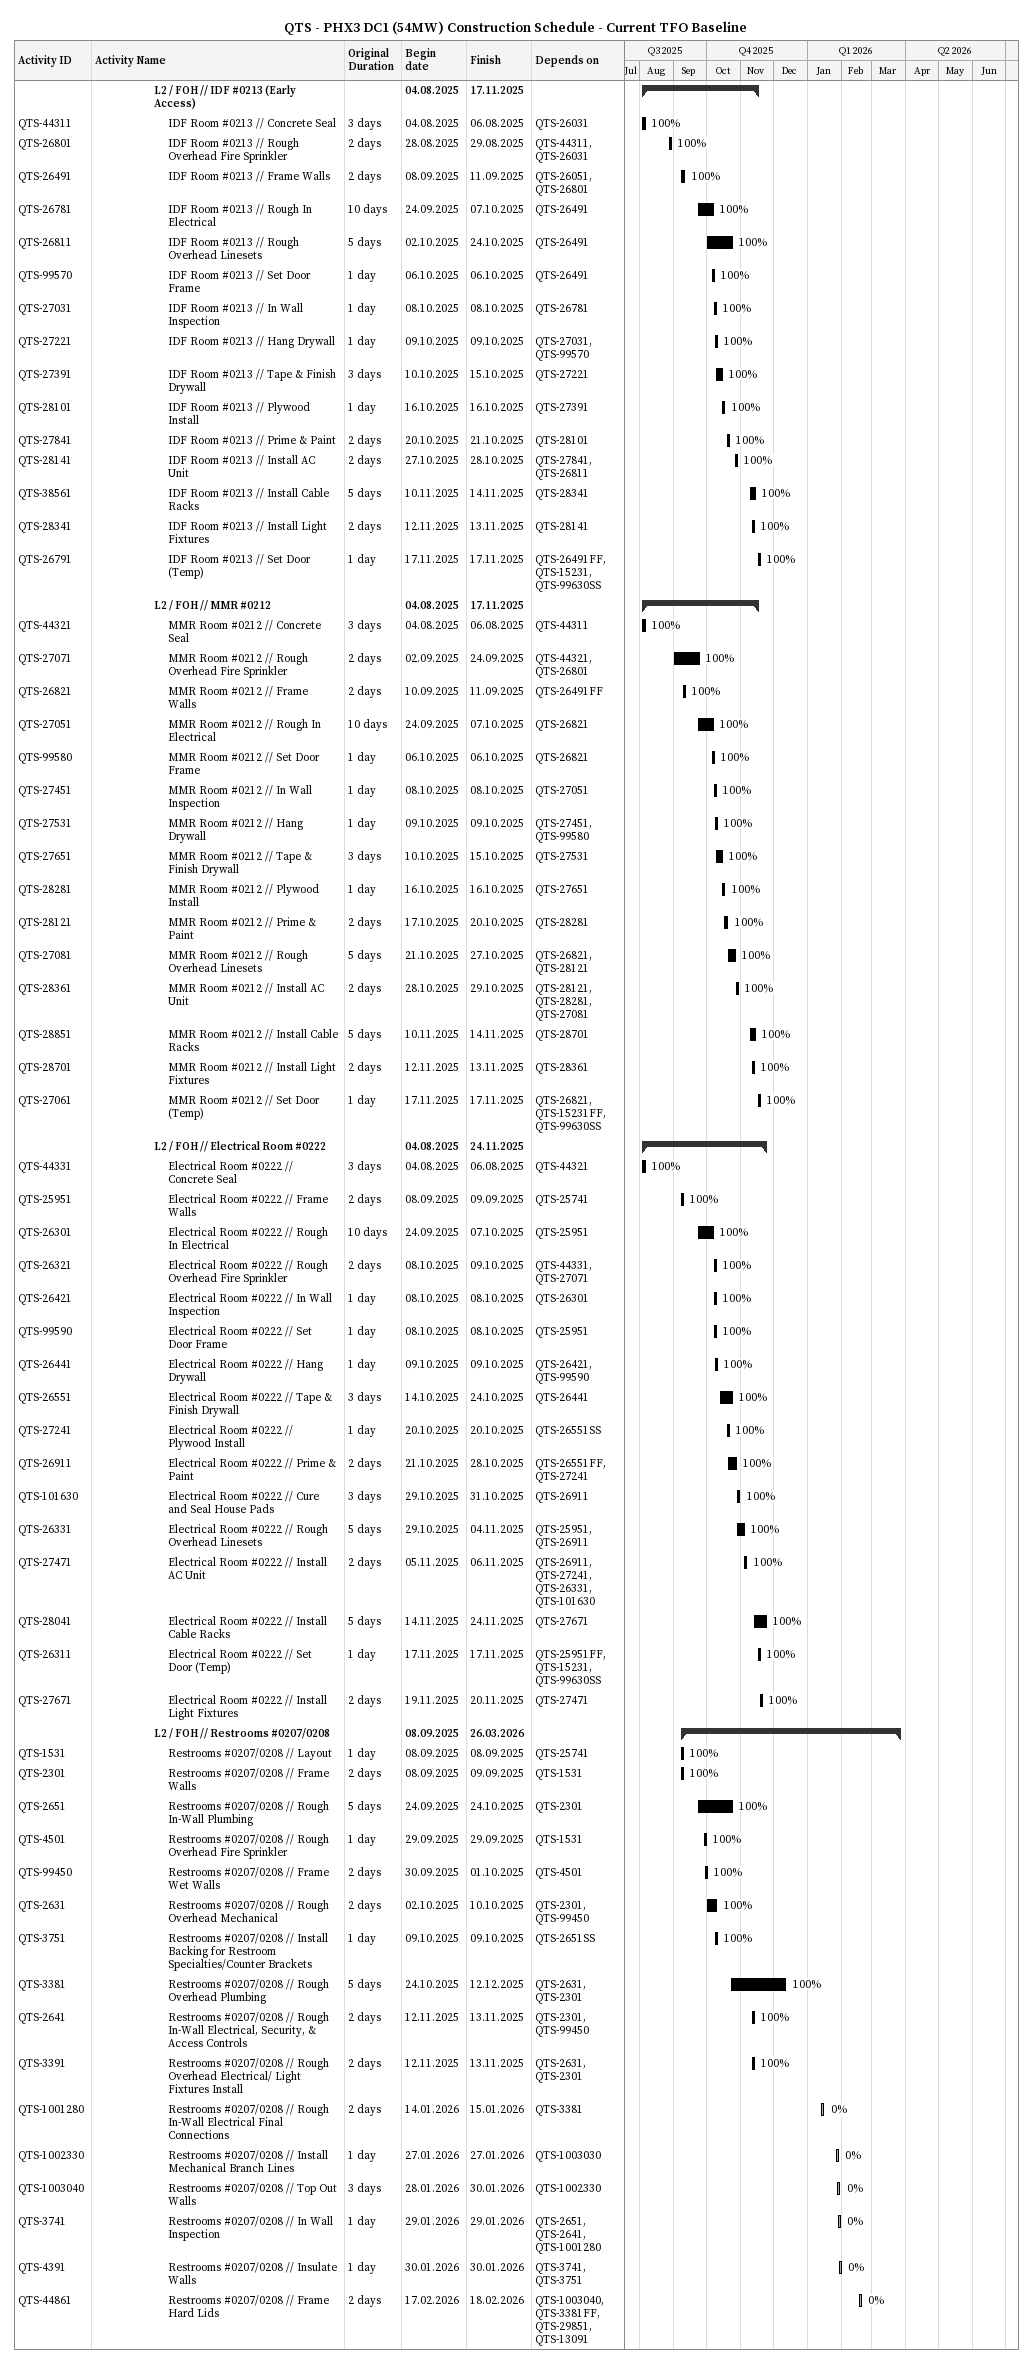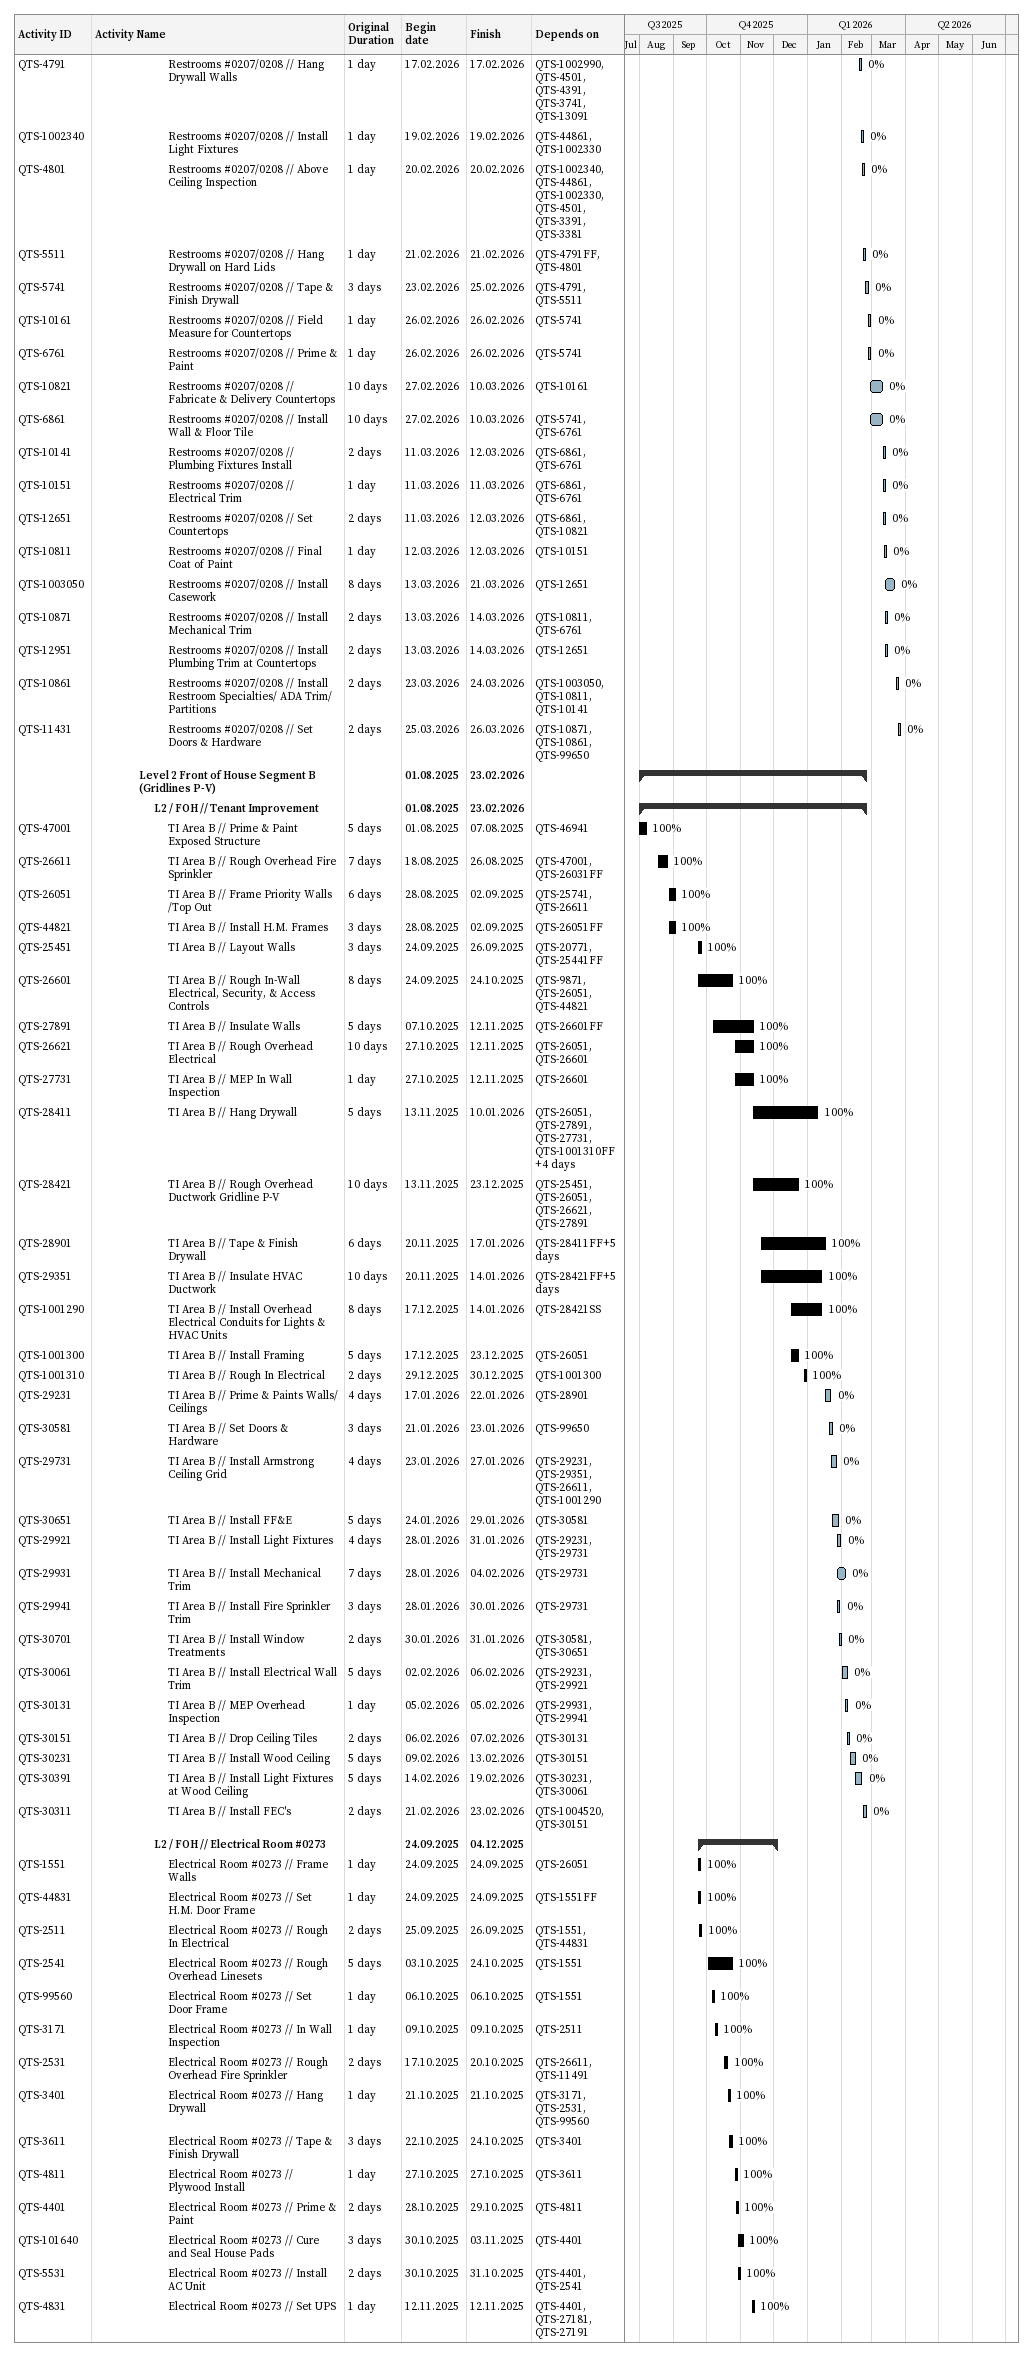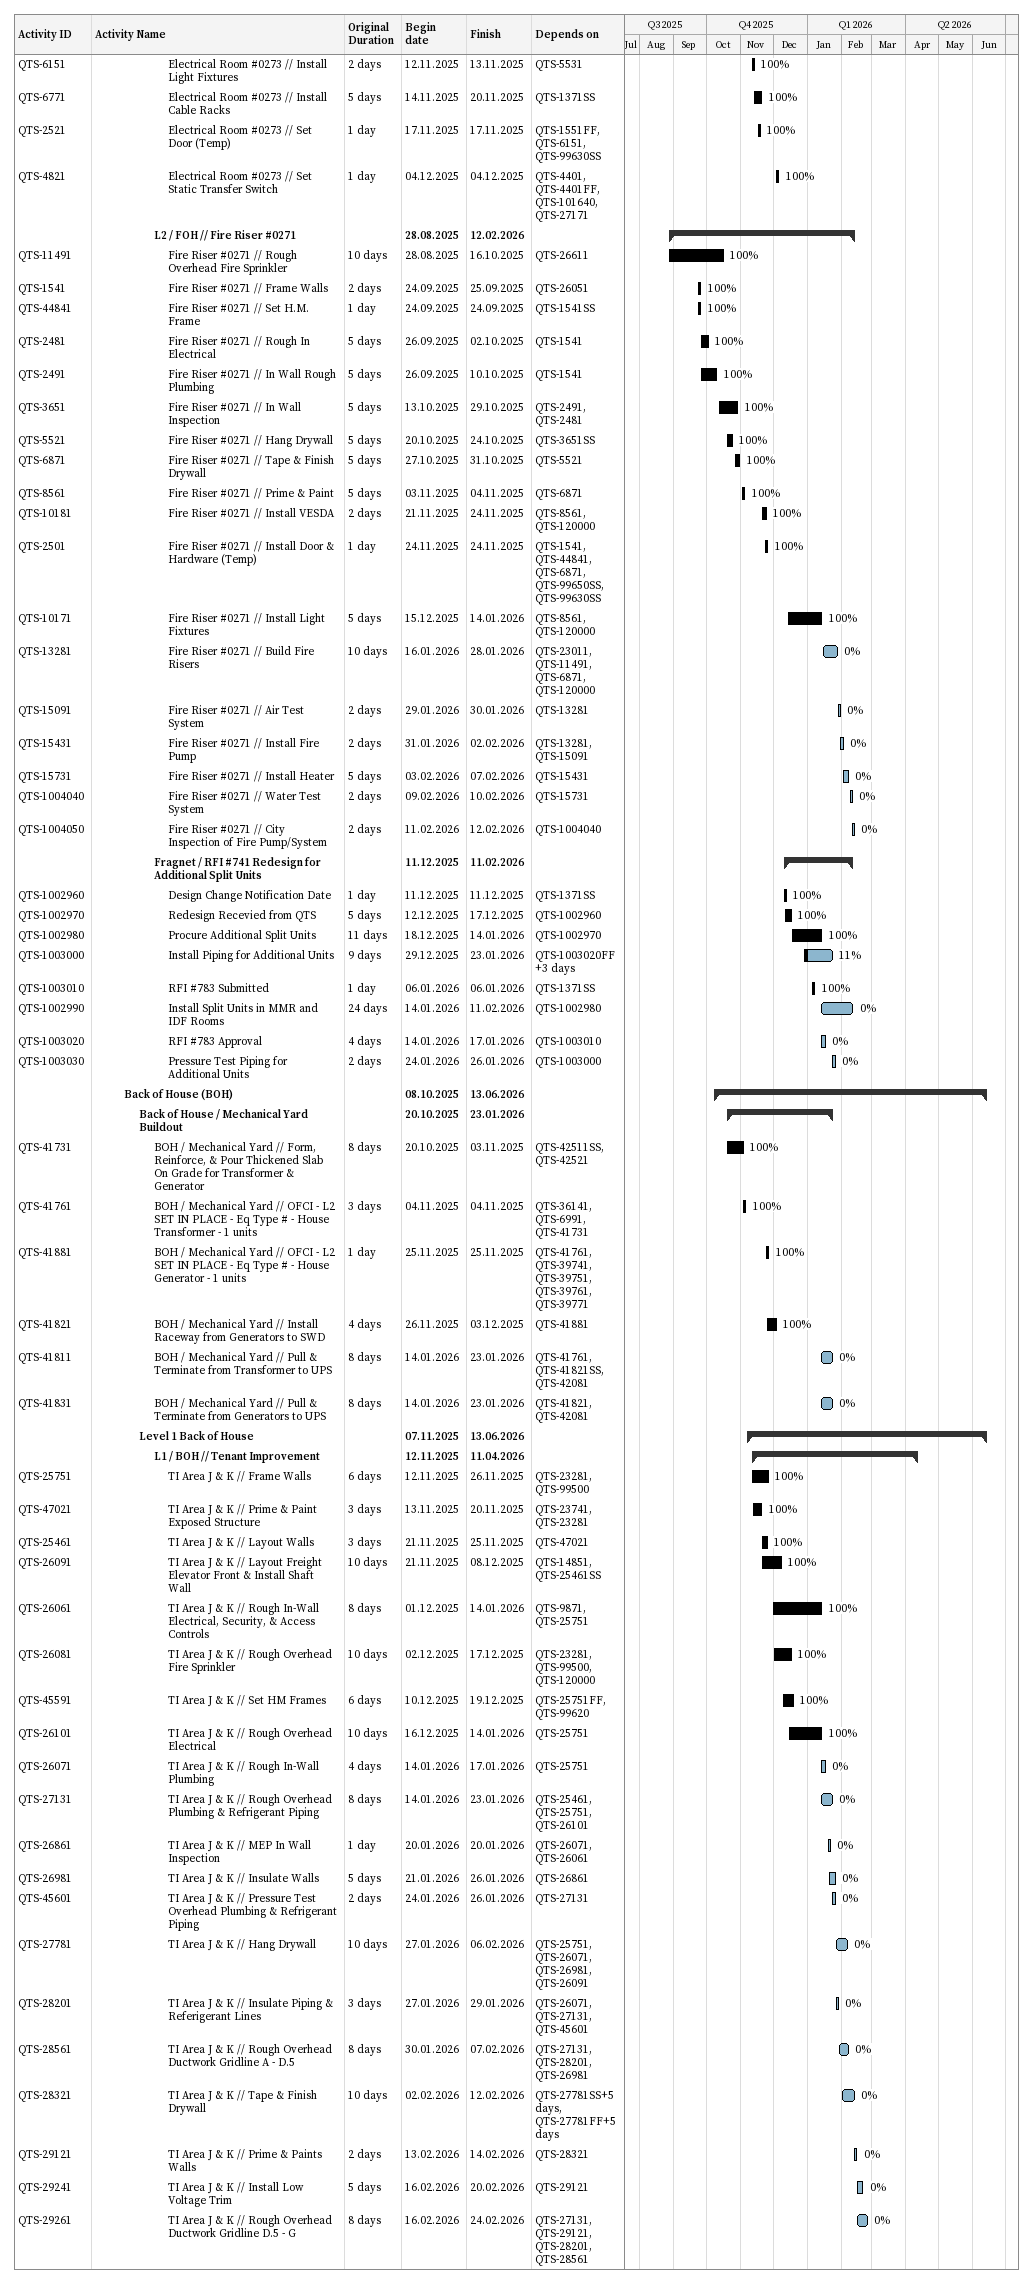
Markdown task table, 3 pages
QTS - PHX3 DC1 (54MW) Construction Schedule - Current TFO Baseline

| ID | Level | Task | Original duration | Start | Finish | Predecessors | % complete |
|---|---|---|---|---|---|---|---|
|  | 5 | **L2 / FOH // IDF #0213 (Early Access)** |  | 2025-08-04 | 2025-11-17 |  |  |
| QTS-44311 | 6 | IDF Room #0213 // Concrete Seal | 3d | 2025-08-04 | 2025-08-06 | QTS-26031 | 100 |
| QTS-26801 | 6 | IDF Room #0213 // Rough Overhead Fire Sprinkler | 2d | 2025-08-28 | 2025-08-29 | QTS-44311, QTS-26031 | 100 |
| QTS-26491 | 6 | IDF Room #0213 // Frame Walls | 2d | 2025-09-08 | 2025-09-11 | QTS-26051, QTS-26801 | 100 |
| QTS-26781 | 6 | IDF Room #0213 // Rough In Electrical | 10d | 2025-09-24 | 2025-10-07 | QTS-26491 | 100 |
| QTS-26811 | 6 | IDF Room #0213 // Rough Overhead Linesets | 5d | 2025-10-02 | 2025-10-24 | QTS-26491 | 100 |
| QTS-99570 | 6 | IDF Room #0213 // Set Door Frame | 1d | 2025-10-06 | 2025-10-06 | QTS-26491 | 100 |
| QTS-27031 | 6 | IDF Room #0213 // In Wall Inspection | 1d | 2025-10-08 | 2025-10-08 | QTS-26781 | 100 |
| QTS-27221 | 6 | IDF Room #0213 // Hang Drywall | 1d | 2025-10-09 | 2025-10-09 | QTS-27031, QTS-99570 | 100 |
| QTS-27391 | 6 | IDF Room #0213 // Tape & Finish Drywall | 3d | 2025-10-10 | 2025-10-15 | QTS-27221 | 100 |
| QTS-28101 | 6 | IDF Room #0213 // Plywood Install | 1d | 2025-10-16 | 2025-10-16 | QTS-27391 | 100 |
| QTS-27841 | 6 | IDF Room #0213 // Prime & Paint | 2d | 2025-10-20 | 2025-10-21 | QTS-28101 | 100 |
| QTS-28141 | 6 | IDF Room #0213 // Install AC Unit | 2d | 2025-10-27 | 2025-10-28 | QTS-27841, QTS-26811 | 100 |
| QTS-38561 | 6 | IDF Room #0213 // Install Cable Racks | 5d | 2025-11-10 | 2025-11-14 | QTS-28341 | 100 |
| QTS-28341 | 6 | IDF Room #0213 // Install Light Fixtures | 2d | 2025-11-12 | 2025-11-13 | QTS-28141 | 100 |
| QTS-26791 | 6 | IDF Room #0213 // Set Door (Temp) | 1d | 2025-11-17 | 2025-11-17 | QTS-26491FF, QTS-15231, QTS-99630SS | 100 |
|  | 5 | **L2 / FOH // MMR #0212** |  | 2025-08-04 | 2025-11-17 |  |  |
| QTS-44321 | 6 | MMR Room #0212 // Concrete Seal | 3d | 2025-08-04 | 2025-08-06 | QTS-44311 | 100 |
| QTS-27071 | 6 | MMR Room #0212 // Rough Overhead Fire Sprinkler | 2d | 2025-09-02 | 2025-09-24 | QTS-44321, QTS-26801 | 100 |
| QTS-26821 | 6 | MMR Room #0212 // Frame Walls | 2d | 2025-09-10 | 2025-09-11 | QTS-26491FF | 100 |
| QTS-27051 | 6 | MMR Room #0212 // Rough In Electrical | 10d | 2025-09-24 | 2025-10-07 | QTS-26821 | 100 |
| QTS-99580 | 6 | MMR Room #0212 // Set Door Frame | 1d | 2025-10-06 | 2025-10-06 | QTS-26821 | 100 |
| QTS-27451 | 6 | MMR Room #0212 // In Wall Inspection | 1d | 2025-10-08 | 2025-10-08 | QTS-27051 | 100 |
| QTS-27531 | 6 | MMR Room #0212 // Hang Drywall | 1d | 2025-10-09 | 2025-10-09 | QTS-27451, QTS-99580 | 100 |
| QTS-27651 | 6 | MMR Room #0212 // Tape & Finish Drywall | 3d | 2025-10-10 | 2025-10-15 | QTS-27531 | 100 |
| QTS-28281 | 6 | MMR Room #0212 // Plywood Install | 1d | 2025-10-16 | 2025-10-16 | QTS-27651 | 100 |
| QTS-28121 | 6 | MMR Room #0212 // Prime & Paint | 2d | 2025-10-17 | 2025-10-20 | QTS-28281 | 100 |
| QTS-27081 | 6 | MMR Room #0212 // Rough Overhead Linesets | 5d | 2025-10-21 | 2025-10-27 | QTS-26821, QTS-28121 | 100 |
| QTS-28361 | 6 | MMR Room #0212 // Install AC Unit | 2d | 2025-10-28 | 2025-10-29 | QTS-28121, QTS-28281, QTS-27081 | 100 |
| QTS-28851 | 6 | MMR Room #0212 // Install Cable Racks | 5d | 2025-11-10 | 2025-11-14 | QTS-28701 | 100 |
| QTS-28701 | 6 | MMR Room #0212 // Install Light Fixtures | 2d | 2025-11-12 | 2025-11-13 | QTS-28361 | 100 |
| QTS-27061 | 6 | MMR Room #0212 // Set Door (Temp) | 1d | 2025-11-17 | 2025-11-17 | QTS-26821, QTS-15231FF, QTS-99630SS | 100 |
|  | 5 | **L2 / FOH // Electrical Room #0222** |  | 2025-08-04 | 2025-11-24 |  |  |
| QTS-44331 | 6 | Electrical Room #0222 // Concrete Seal | 3d | 2025-08-04 | 2025-08-06 | QTS-44321 | 100 |
| QTS-25951 | 6 | Electrical Room #0222 // Frame Walls | 2d | 2025-09-08 | 2025-09-09 | QTS-25741 | 100 |
| QTS-26301 | 6 | Electrical Room #0222 // Rough In Electrical | 10d | 2025-09-24 | 2025-10-07 | QTS-25951 | 100 |
| QTS-26321 | 6 | Electrical Room #0222 // Rough Overhead Fire Sprinkler | 2d | 2025-10-08 | 2025-10-09 | QTS-44331, QTS-27071 | 100 |
| QTS-26421 | 6 | Electrical Room #0222 // In Wall Inspection | 1d | 2025-10-08 | 2025-10-08 | QTS-26301 | 100 |
| QTS-99590 | 6 | Electrical Room #0222 // Set Door Frame | 1d | 2025-10-08 | 2025-10-08 | QTS-25951 | 100 |
| QTS-26441 | 6 | Electrical Room #0222 // Hang Drywall | 1d | 2025-10-09 | 2025-10-09 | QTS-26421, QTS-99590 | 100 |
| QTS-26551 | 6 | Electrical Room #0222 // Tape & Finish Drywall | 3d | 2025-10-14 | 2025-10-24 | QTS-26441 | 100 |
| QTS-27241 | 6 | Electrical Room #0222 // Plywood Install | 1d | 2025-10-20 | 2025-10-20 | QTS-26551SS | 100 |
| QTS-26911 | 6 | Electrical Room #0222 // Prime & Paint | 2d | 2025-10-21 | 2025-10-28 | QTS-26551FF, QTS-27241 | 100 |
| QTS-101630 | 6 | Electrical Room #0222 // Cure and Seal House Pads | 3d | 2025-10-29 | 2025-10-31 | QTS-26911 | 100 |
| QTS-26331 | 6 | Electrical Room #0222 // Rough Overhead Linesets | 5d | 2025-10-29 | 2025-11-04 | QTS-25951, QTS-26911 | 100 |
| QTS-27471 | 6 | Electrical Room #0222 // Install AC Unit | 2d | 2025-11-05 | 2025-11-06 | QTS-26911, QTS-27241, QTS-26331, QTS-101630 | 100 |
| QTS-28041 | 6 | Electrical Room #0222 // Install Cable Racks | 5d | 2025-11-14 | 2025-11-24 | QTS-27671 | 100 |
| QTS-26311 | 6 | Electrical Room #0222 // Set Door (Temp) | 1d | 2025-11-17 | 2025-11-17 | QTS-25951FF, QTS-15231, QTS-99630SS | 100 |
| QTS-27671 | 6 | Electrical Room #0222 // Install Light Fixtures | 2d | 2025-11-19 | 2025-11-20 | QTS-27471 | 100 |
|  | 5 | **L2 / FOH // Restrooms #0207/0208** |  | 2025-09-08 | 2026-03-26 |  |  |
| QTS-1531 | 6 | Restrooms #0207/0208 // Layout | 1d | 2025-09-08 | 2025-09-08 | QTS-25741 | 100 |
| QTS-2301 | 6 | Restrooms #0207/0208 // Frame Walls | 2d | 2025-09-08 | 2025-09-09 | QTS-1531 | 100 |
| QTS-2651 | 6 | Restrooms #0207/0208 // Rough In-Wall Plumbing | 5d | 2025-09-24 | 2025-10-24 | QTS-2301 | 100 |
| QTS-4501 | 6 | Restrooms #0207/0208 // Rough Overhead Fire Sprinkler | 1d | 2025-09-29 | 2025-09-29 | QTS-1531 | 100 |
| QTS-99450 | 6 | Restrooms #0207/0208 // Frame Wet Walls | 2d | 2025-09-30 | 2025-10-01 | QTS-4501 | 100 |
| QTS-2631 | 6 | Restrooms #0207/0208 // Rough Overhead Mechanical | 2d | 2025-10-02 | 2025-10-10 | QTS-2301, QTS-99450 | 100 |
| QTS-3751 | 6 | Restrooms #0207/0208 // Install Backing for Restroom Specialties/Counter Brackets | 1d | 2025-10-09 | 2025-10-09 | QTS-2651SS | 100 |
| QTS-3381 | 6 | Restrooms #0207/0208 // Rough Overhead Plumbing | 5d | 2025-10-24 | 2025-12-12 | QTS-2631, QTS-2301 | 100 |
| QTS-2641 | 6 | Restrooms #0207/0208 // Rough In-Wall Electrical, Security, & Access Controls | 2d | 2025-11-12 | 2025-11-13 | QTS-2301, QTS-99450 | 100 |
| QTS-3391 | 6 | Restrooms #0207/0208 // Rough Overhead Electrical/ Light Fixtures Install | 2d | 2025-11-12 | 2025-11-13 | QTS-2631, QTS-2301 | 100 |
| QTS-1001280 | 6 | Restrooms #0207/0208 // Rough In-Wall Electrical Final Connections | 2d | 2026-01-14 | 2026-01-15 | QTS-3381 | 0 |
| QTS-1002330 | 6 | Restrooms #0207/0208 // Install Mechanical Branch Lines | 1d | 2026-01-27 | 2026-01-27 | QTS-1003030 | 0 |
| QTS-1003040 | 6 | Restrooms #0207/0208 // Top Out Walls | 3d | 2026-01-28 | 2026-01-30 | QTS-1002330 | 0 |
| QTS-3741 | 6 | Restrooms #0207/0208 // In Wall Inspection | 1d | 2026-01-29 | 2026-01-29 | QTS-2651, QTS-2641, QTS-1001280 | 0 |
| QTS-4391 | 6 | Restrooms #0207/0208 // Insulate Walls | 1d | 2026-01-30 | 2026-01-30 | QTS-3741, QTS-3751 | 0 |
| QTS-44861 | 6 | Restrooms #0207/0208 // Frame Hard Lids | 2d | 2026-02-17 | 2026-02-18 | QTS-1003040, QTS-3381FF, QTS-29851, QTS-13091 | 0 |
| QTS-4791 | 6 | Restrooms #0207/0208 // Hang Drywall Walls | 1d | 2026-02-17 | 2026-02-17 | QTS-1002990, QTS-4501, QTS-4391, QTS-3741, QTS-13091 | 0 |
| QTS-1002340 | 6 | Restrooms #0207/0208 // Install Light Fixtures | 1d | 2026-02-19 | 2026-02-19 | QTS-44861, QTS-1002330 | 0 |
| QTS-4801 | 6 | Restrooms #0207/0208 // Above Ceiling Inspection | 1d | 2026-02-20 | 2026-02-20 | QTS-1002340, QTS-44861, QTS-1002330, QTS-4501, QTS-3391, QTS-3381 | 0 |
| QTS-5511 | 6 | Restrooms #0207/0208 // Hang Drywall on Hard Lids | 1d | 2026-02-21 | 2026-02-21 | QTS-4791FF, QTS-4801 | 0 |
| QTS-5741 | 6 | Restrooms #0207/0208 // Tape & Finish Drywall | 3d | 2026-02-23 | 2026-02-25 | QTS-4791, QTS-5511 | 0 |
| QTS-10161 | 6 | Restrooms #0207/0208 // Field Measure for Countertops | 1d | 2026-02-26 | 2026-02-26 | QTS-5741 | 0 |
| QTS-6761 | 6 | Restrooms #0207/0208 // Prime & Paint | 1d | 2026-02-26 | 2026-02-26 | QTS-5741 | 0 |
| QTS-10821 | 6 | Restrooms #0207/0208 // Fabricate & Delivery Countertops | 10d | 2026-02-27 | 2026-03-10 | QTS-10161 | 0 |
| QTS-6861 | 6 | Restrooms #0207/0208 // Install Wall & Floor Tile | 10d | 2026-02-27 | 2026-03-10 | QTS-5741, QTS-6761 | 0 |
| QTS-10141 | 6 | Restrooms #0207/0208 // Plumbing Fixtures Install | 2d | 2026-03-11 | 2026-03-12 | QTS-6861, QTS-6761 | 0 |
| QTS-10151 | 6 | Restrooms #0207/0208 // Electrical Trim | 1d | 2026-03-11 | 2026-03-11 | QTS-6861, QTS-6761 | 0 |
| QTS-12651 | 6 | Restrooms #0207/0208 // Set Countertops | 2d | 2026-03-11 | 2026-03-12 | QTS-6861, QTS-10821 | 0 |
| QTS-10811 | 6 | Restrooms #0207/0208 // Final Coat of Paint | 1d | 2026-03-12 | 2026-03-12 | QTS-10151 | 0 |
| QTS-1003050 | 6 | Restrooms #0207/0208 // Install Casework | 8d | 2026-03-13 | 2026-03-21 | QTS-12651 | 0 |
| QTS-10871 | 6 | Restrooms #0207/0208 // Install Mechanical Trim | 2d | 2026-03-13 | 2026-03-14 | QTS-10811, QTS-6761 | 0 |
| QTS-12951 | 6 | Restrooms #0207/0208 // Install Plumbing Trim at Countertops | 2d | 2026-03-13 | 2026-03-14 | QTS-12651 | 0 |
| QTS-10861 | 6 | Restrooms #0207/0208 // Install Restroom Specialties/ ADA Trim/ Partitions | 2d | 2026-03-23 | 2026-03-24 | QTS-1003050, QTS-10811, QTS-10141 | 0 |
| QTS-11431 | 6 | Restrooms #0207/0208 // Set Doors & Hardware | 2d | 2026-03-25 | 2026-03-26 | QTS-10871, QTS-10861, QTS-99650 | 0 |
|  | 4 | **Level 2 Front of House Segment B (Gridlines P-V)** |  | 2025-08-01 | 2026-02-23 |  |  |
|  | 5 | **L2 / FOH // Tenant Improvement** |  | 2025-08-01 | 2026-02-23 |  |  |
| QTS-47001 | 6 | TI Area B // Prime & Paint Exposed Structure | 5d | 2025-08-01 | 2025-08-07 | QTS-46941 | 100 |
| QTS-26611 | 6 | TI Area B // Rough Overhead Fire Sprinkler | 7d | 2025-08-18 | 2025-08-26 | QTS-47001, QTS-26031FF | 100 |
| QTS-26051 | 6 | TI Area B // Frame Priority Walls /Top Out | 6d | 2025-08-28 | 2025-09-02 | QTS-25741, QTS-26611 | 100 |
| QTS-44821 | 6 | TI Area B // Install H.M. Frames | 3d | 2025-08-28 | 2025-09-02 | QTS-26051FF | 100 |
| QTS-25451 | 6 | TI Area B // Layout Walls | 3d | 2025-09-24 | 2025-09-26 | QTS-20771, QTS-25441FF | 100 |
| QTS-26601 | 6 | TI Area B // Rough In-Wall Electrical, Security, & Access Controls | 8d | 2025-09-24 | 2025-10-24 | QTS-9871, QTS-26051, QTS-44821 | 100 |
| QTS-27891 | 6 | TI Area B // Insulate Walls | 5d | 2025-10-07 | 2025-11-12 | QTS-26601FF | 100 |
| QTS-26621 | 6 | TI Area B // Rough Overhead Electrical | 10d | 2025-10-27 | 2025-11-12 | QTS-26051, QTS-26601 | 100 |
| QTS-27731 | 6 | TI Area B // MEP In Wall Inspection | 1d | 2025-10-27 | 2025-11-12 | QTS-26601 | 100 |
| QTS-28411 | 6 | TI Area B // Hang Drywall | 5d | 2025-11-13 | 2026-01-10 | QTS-26051, QTS-27891, QTS-27731, QTS-1001310FF+4d | 100 |
| QTS-28421 | 6 | TI Area B // Rough Overhead Ductwork Gridline P-V | 10d | 2025-11-13 | 2025-12-23 | QTS-25451, QTS-26051, QTS-26621, QTS-27891 | 100 |
| QTS-28901 | 6 | TI Area B // Tape & Finish Drywall | 6d | 2025-11-20 | 2026-01-17 | QTS-28411FF+5d | 100 |
| QTS-29351 | 6 | TI Area B // Insulate HVAC Ductwork | 10d | 2025-11-20 | 2026-01-14 | QTS-28421FF+5d | 100 |
| QTS-1001290 | 6 | TI Area B // Install Overhead Electrical Conduits for Lights & HVAC Units | 8d | 2025-12-17 | 2026-01-14 | QTS-28421SS | 100 |
| QTS-1001300 | 6 | TI Area B // Install Framing | 5d | 2025-12-17 | 2025-12-23 | QTS-26051 | 100 |
| QTS-1001310 | 6 | TI Area B // Rough In Electrical | 2d | 2025-12-29 | 2025-12-30 | QTS-1001300 | 100 |
| QTS-29231 | 6 | TI Area B // Prime & Paints Walls/ Ceilings | 4d | 2026-01-17 | 2026-01-22 | QTS-28901 | 0 |
| QTS-30581 | 6 | TI Area B // Set Doors & Hardware | 3d | 2026-01-21 | 2026-01-23 | QTS-99650 | 0 |
| QTS-29731 | 6 | TI Area B // Install Armstrong Ceiling Grid | 4d | 2026-01-23 | 2026-01-27 | QTS-29231, QTS-29351, QTS-26611, QTS-1001290 | 0 |
| QTS-30651 | 6 | TI Area B // Install FF&E | 5d | 2026-01-24 | 2026-01-29 | QTS-30581 | 0 |
| QTS-29921 | 6 | TI Area B // Install Light Fixtures | 4d | 2026-01-28 | 2026-01-31 | QTS-29231, QTS-29731 | 0 |
| QTS-29931 | 6 | TI Area B // Install Mechanical Trim | 7d | 2026-01-28 | 2026-02-04 | QTS-29731 | 0 |
| QTS-29941 | 6 | TI Area B // Install Fire Sprinkler Trim | 3d | 2026-01-28 | 2026-01-30 | QTS-29731 | 0 |
| QTS-30701 | 6 | TI Area B // Install Window Treatments | 2d | 2026-01-30 | 2026-01-31 | QTS-30581, QTS-30651 | 0 |
| QTS-30061 | 6 | TI Area B // Install Electrical Wall Trim | 5d | 2026-02-02 | 2026-02-06 | QTS-29231, QTS-29921 | 0 |
| QTS-30131 | 6 | TI Area B // MEP Overhead Inspection | 1d | 2026-02-05 | 2026-02-05 | QTS-29931, QTS-29941 | 0 |
| QTS-30151 | 6 | TI Area B // Drop Ceiling Tiles | 2d | 2026-02-06 | 2026-02-07 | QTS-30131 | 0 |
| QTS-30231 | 6 | TI Area B // Install Wood Ceiling | 5d | 2026-02-09 | 2026-02-13 | QTS-30151 | 0 |
| QTS-30391 | 6 | TI Area B // Install Light Fixtures at Wood Ceiling | 5d | 2026-02-14 | 2026-02-19 | QTS-30231, QTS-30061 | 0 |
| QTS-30311 | 6 | TI Area B // Install FEC's | 2d | 2026-02-21 | 2026-02-23 | QTS-1004520, QTS-30151 | 0 |
|  | 5 | **L2 / FOH // Electrical Room #0273** |  | 2025-09-24 | 2025-12-04 |  |  |
| QTS-1551 | 6 | Electrical Room #0273 // Frame Walls | 1d | 2025-09-24 | 2025-09-24 | QTS-26051 | 100 |
| QTS-44831 | 6 | Electrical Room #0273 // Set H.M. Door Frame | 1d | 2025-09-24 | 2025-09-24 | QTS-1551FF | 100 |
| QTS-2511 | 6 | Electrical Room #0273 // Rough In Electrical | 2d | 2025-09-25 | 2025-09-26 | QTS-1551, QTS-44831 | 100 |
| QTS-2541 | 6 | Electrical Room #0273 // Rough Overhead Linesets | 5d | 2025-10-03 | 2025-10-24 | QTS-1551 | 100 |
| QTS-99560 | 6 | Electrical Room #0273 // Set Door Frame | 1d | 2025-10-06 | 2025-10-06 | QTS-1551 | 100 |
| QTS-3171 | 6 | Electrical Room #0273 // In Wall Inspection | 1d | 2025-10-09 | 2025-10-09 | QTS-2511 | 100 |
| QTS-2531 | 6 | Electrical Room #0273 // Rough Overhead Fire Sprinkler | 2d | 2025-10-17 | 2025-10-20 | QTS-26611, QTS-11491 | 100 |
| QTS-3401 | 6 | Electrical Room #0273 // Hang Drywall | 1d | 2025-10-21 | 2025-10-21 | QTS-3171, QTS-2531, QTS-99560 | 100 |
| QTS-3611 | 6 | Electrical Room #0273 // Tape & Finish Drywall | 3d | 2025-10-22 | 2025-10-24 | QTS-3401 | 100 |
| QTS-4811 | 6 | Electrical Room #0273 // Plywood Install | 1d | 2025-10-27 | 2025-10-27 | QTS-3611 | 100 |
| QTS-4401 | 6 | Electrical Room #0273 // Prime & Paint | 2d | 2025-10-28 | 2025-10-29 | QTS-4811 | 100 |
| QTS-101640 | 6 | Electrical Room #0273 // Cure and Seal House Pads | 3d | 2025-10-30 | 2025-11-03 | QTS-4401 | 100 |
| QTS-5531 | 6 | Electrical Room #0273 // Install AC Unit | 2d | 2025-10-30 | 2025-10-31 | QTS-4401, QTS-2541 | 100 |
| QTS-4831 | 6 | Electrical Room #0273 // Set UPS | 1d | 2025-11-12 | 2025-11-12 | QTS-4401, QTS-27181, QTS-27191 | 100 |
| QTS-6151 | 6 | Electrical Room #0273 // Install Light Fixtures | 2d | 2025-11-12 | 2025-11-13 | QTS-5531 | 100 |
| QTS-6771 | 6 | Electrical Room #0273 // Install Cable Racks | 5d | 2025-11-14 | 2025-11-20 | QTS-1371SS | 100 |
| QTS-2521 | 6 | Electrical Room #0273 // Set Door (Temp) | 1d | 2025-11-17 | 2025-11-17 | QTS-1551FF, QTS-6151, QTS-99630SS | 100 |
| QTS-4821 | 6 | Electrical Room #0273 // Set Static Transfer Switch | 1d | 2025-12-04 | 2025-12-04 | QTS-4401, QTS-4401FF, QTS-101640, QTS-27171 | 100 |
|  | 5 | **L2 / FOH // Fire Riser #0271** |  | 2025-08-28 | 2026-02-12 |  |  |
| QTS-11491 | 6 | Fire Riser #0271 // Rough Overhead Fire Sprinkler | 10d | 2025-08-28 | 2025-10-16 | QTS-26611 | 100 |
| QTS-1541 | 6 | Fire Riser #0271 // Frame Walls | 2d | 2025-09-24 | 2025-09-25 | QTS-26051 | 100 |
| QTS-44841 | 6 | Fire Riser #0271 // Set H.M. Frame | 1d | 2025-09-24 | 2025-09-24 | QTS-1541SS | 100 |
| QTS-2481 | 6 | Fire Riser #0271 // Rough In Electrical | 5d | 2025-09-26 | 2025-10-02 | QTS-1541 | 100 |
| QTS-2491 | 6 | Fire Riser #0271 // In Wall Rough Plumbing | 5d | 2025-09-26 | 2025-10-10 | QTS-1541 | 100 |
| QTS-3651 | 6 | Fire Riser #0271 // In Wall Inspection | 5d | 2025-10-13 | 2025-10-29 | QTS-2491, QTS-2481 | 100 |
| QTS-5521 | 6 | Fire Riser #0271 // Hang Drywall | 5d | 2025-10-20 | 2025-10-24 | QTS-3651SS | 100 |
| QTS-6871 | 6 | Fire Riser #0271 // Tape & Finish Drywall | 5d | 2025-10-27 | 2025-10-31 | QTS-5521 | 100 |
| QTS-8561 | 6 | Fire Riser #0271 // Prime & Paint | 5d | 2025-11-03 | 2025-11-04 | QTS-6871 | 100 |
| QTS-10181 | 6 | Fire Riser #0271 // Install VESDA | 2d | 2025-11-21 | 2025-11-24 | QTS-8561, QTS-120000 | 100 |
| QTS-2501 | 6 | Fire Riser #0271 // Install Door & Hardware (Temp) | 1d | 2025-11-24 | 2025-11-24 | QTS-1541, QTS-44841, QTS-6871, QTS-99650SS, QTS-99630SS | 100 |
| QTS-10171 | 6 | Fire Riser #0271 // Install Light Fixtures | 5d | 2025-12-15 | 2026-01-14 | QTS-8561, QTS-120000 | 100 |
| QTS-13281 | 6 | Fire Riser #0271 // Build Fire Risers | 10d | 2026-01-16 | 2026-01-28 | QTS-23011, QTS-11491, QTS-6871, QTS-120000 | 0 |
| QTS-15091 | 6 | Fire Riser #0271 // Air Test System | 2d | 2026-01-29 | 2026-01-30 | QTS-13281 | 0 |
| QTS-15431 | 6 | Fire Riser #0271 // Install Fire Pump | 2d | 2026-01-31 | 2026-02-02 | QTS-13281, QTS-15091 | 0 |
| QTS-15731 | 6 | Fire Riser #0271 // Install Heater | 5d | 2026-02-03 | 2026-02-07 | QTS-15431 | 0 |
| QTS-1004040 | 6 | Fire Riser #0271 // Water Test System | 2d | 2026-02-09 | 2026-02-10 | QTS-15731 | 0 |
| QTS-1004050 | 6 | Fire Riser #0271 // City Inspection of Fire Pump/System | 2d | 2026-02-11 | 2026-02-12 | QTS-1004040 | 0 |
|  | 5 | **Fragnet / RFI #741 Redesign for Additional Split Units** |  | 2025-12-11 | 2026-02-11 |  |  |
| QTS-1002960 | 6 | Design Change Notification Date | 1d | 2025-12-11 | 2025-12-11 | QTS-1371SS | 100 |
| QTS-1002970 | 6 | Redesign Recevied from QTS | 5d | 2025-12-12 | 2025-12-17 | QTS-1002960 | 100 |
| QTS-1002980 | 6 | Procure Additional Split Units | 11d | 2025-12-18 | 2026-01-14 | QTS-1002970 | 100 |
| QTS-1003000 | 6 | Install Piping for Additional Units | 9d | 2025-12-29 | 2026-01-23 | QTS-1003020FF+3d | 11 |
| QTS-1003010 | 6 | RFI #783 Submitted | 1d | 2026-01-06 | 2026-01-06 | QTS-1371SS | 100 |
| QTS-1002990 | 6 | Install Split Units in MMR and IDF Rooms | 24d | 2026-01-14 | 2026-02-11 | QTS-1002980 | 0 |
| QTS-1003020 | 6 | RFI #783 Approval | 4d | 2026-01-14 | 2026-01-17 | QTS-1003010 | 0 |
| QTS-1003030 | 6 | Pressure Test Piping for Additional Units | 2d | 2026-01-24 | 2026-01-26 | QTS-1003000 | 0 |
|  | 3 | **Back of House (BOH)** |  | 2025-10-08 | 2026-06-13 |  |  |
|  | 4 | **Back of House / Mechanical Yard Buildout** |  | 2025-10-20 | 2026-01-23 |  |  |
| QTS-41731 | 5 | BOH / Mechanical Yard // Form, Reinforce, & Pour Thickened Slab On Grade for Transformer & Generator | 8d | 2025-10-20 | 2025-11-03 | QTS-42511SS, QTS-42521 | 100 |
| QTS-41761 | 5 | BOH / Mechanical Yard // OFCI - L2 SET IN PLACE - Eq Type # - House Transformer - 1 units | 3d | 2025-11-04 | 2025-11-04 | QTS-36141, QTS-6991, QTS-41731 | 100 |
| QTS-41881 | 5 | BOH / Mechanical Yard // OFCI - L2 SET IN PLACE - Eq Type # - House Generator - 1 units | 1d | 2025-11-25 | 2025-11-25 | QTS-41761, QTS-39741, QTS-39751, QTS-39761, QTS-39771 | 100 |
| QTS-41821 | 5 | BOH / Mechanical Yard // Install Raceway from Generators to SWD | 4d | 2025-11-26 | 2025-12-03 | QTS-41881 | 100 |
| QTS-41811 | 5 | BOH / Mechanical Yard // Pull & Terminate from Transformer to UPS | 8d | 2026-01-14 | 2026-01-23 | QTS-41761, QTS-41821SS, QTS-42081 | 0 |
| QTS-41831 | 5 | BOH / Mechanical Yard // Pull & Terminate from Generators to UPS | 8d | 2026-01-14 | 2026-01-23 | QTS-41821, QTS-42081 | 0 |
|  | 4 | **Level 1 Back of House** |  | 2025-11-07 | 2026-06-13 |  |  |
|  | 5 | **L1 / BOH // Tenant Improvement** |  | 2025-11-12 | 2026-04-11 |  |  |
| QTS-25751 | 6 | TI Area J & K // Frame Walls | 6d | 2025-11-12 | 2025-11-26 | QTS-23281, QTS-99500 | 100 |
| QTS-47021 | 6 | TI Area J & K // Prime & Paint Exposed Structure | 3d | 2025-11-13 | 2025-11-20 | QTS-23741, QTS-23281 | 100 |
| QTS-25461 | 6 | TI Area J & K // Layout Walls | 3d | 2025-11-21 | 2025-11-25 | QTS-47021 | 100 |
| QTS-26091 | 6 | TI Area J & K // Layout Freight Elevator Front & Install Shaft Wall | 10d | 2025-11-21 | 2025-12-08 | QTS-14851, QTS-25461SS | 100 |
| QTS-26061 | 6 | TI Area J & K // Rough In-Wall Electrical, Security, & Access Controls | 8d | 2025-12-01 | 2026-01-14 | QTS-9871, QTS-25751 | 100 |
| QTS-26081 | 6 | TI Area J & K // Rough Overhead Fire Sprinkler | 10d | 2025-12-02 | 2025-12-17 | QTS-23281, QTS-99500, QTS-120000 | 100 |
| QTS-45591 | 6 | TI Area J & K // Set HM Frames | 6d | 2025-12-10 | 2025-12-19 | QTS-25751FF, QTS-99620 | 100 |
| QTS-26101 | 6 | TI Area J & K // Rough Overhead Electrical | 10d | 2025-12-16 | 2026-01-14 | QTS-25751 | 100 |
| QTS-26071 | 6 | TI Area J & K // Rough In-Wall Plumbing | 4d | 2026-01-14 | 2026-01-17 | QTS-25751 | 0 |
| QTS-27131 | 6 | TI Area J & K // Rough Overhead Plumbing & Refrigerant Piping | 8d | 2026-01-14 | 2026-01-23 | QTS-25461, QTS-25751, QTS-26101 | 0 |
| QTS-26861 | 6 | TI Area J & K // MEP In Wall Inspection | 1d | 2026-01-20 | 2026-01-20 | QTS-26071, QTS-26061 | 0 |
| QTS-26981 | 6 | TI Area J & K // Insulate Walls | 5d | 2026-01-21 | 2026-01-26 | QTS-26861 | 0 |
| QTS-45601 | 6 | TI Area J & K // Pressure Test Overhead Plumbing & Refrigerant Piping | 2d | 2026-01-24 | 2026-01-26 | QTS-27131 | 0 |
| QTS-27781 | 6 | TI Area J & K // Hang Drywall | 10d | 2026-01-27 | 2026-02-06 | QTS-25751, QTS-26071, QTS-26981, QTS-26091 | 0 |
| QTS-28201 | 6 | TI Area J & K // Insulate Piping & Referigerant Lines | 3d | 2026-01-27 | 2026-01-29 | QTS-26071, QTS-27131, QTS-45601 | 0 |
| QTS-28561 | 6 | TI Area J & K // Rough Overhead Ductwork Gridline A - D.5 | 8d | 2026-01-30 | 2026-02-07 | QTS-27131, QTS-28201, QTS-26981 | 0 |
| QTS-28321 | 6 | TI Area J & K // Tape & Finish Drywall | 10d | 2026-02-02 | 2026-02-12 | QTS-27781SS+5d, QTS-27781FF+5d | 0 |
| QTS-29121 | 6 | TI Area J & K // Prime & Paints Walls | 2d | 2026-02-13 | 2026-02-14 | QTS-28321 | 0 |
| QTS-29241 | 6 | TI Area J & K // Install Low Voltage Trim | 5d | 2026-02-16 | 2026-02-20 | QTS-29121 | 0 |
| QTS-29261 | 6 | TI Area J & K // Rough Overhead Ductwork Gridline D.5 - G | 8d | 2026-02-16 | 2026-02-24 | QTS-27131, QTS-29121, QTS-28201, QTS-28561 | 0 |
